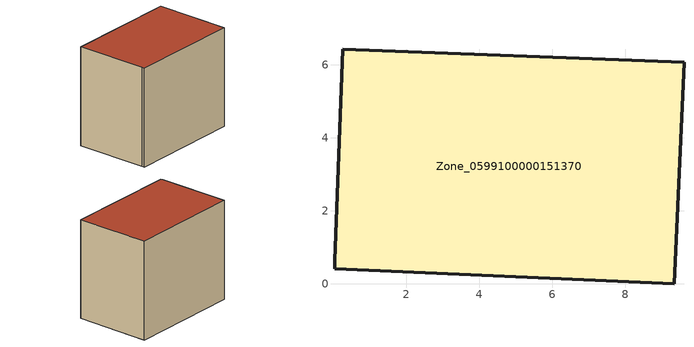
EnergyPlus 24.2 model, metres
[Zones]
Zone_0599100000151370
 floor ground (C_G): 0.27,6.43 9.61,6.07 9.34,0 0.04,0.42 0.05,0.63 z1.21
 wall outside (C_F): 9.34,0 9.61,6.07 0.27,6.43 0.05,0.63 0.04,0.42 9.34,0 z1.21:9.23
 roof outside (C_R): 9.61,6.07 0.27,6.43 0.05,0.63 0.04,0.42 9.34,0 z9.23
[BUILDING]
Pand.0599100000151370: North Axis=0; Terrain=City; Loads Convergence Tolerance Value=0.04; Temperature Convergence Tolerance Value=0.4; Solar Distribution=FullExterior; Maximum Number of Warmup Days=25; Minimum Number of Warmup Days=1
[Site:Location]
Rotterdam.The.Hague.AP_ZH_NLD Design_Conditions: Latitude=51.96; Longitude=4.45; Time Zone=1; Elevation=-4.5
[SITE:GROUNDTEMPERATURE:BUILDINGSURFACE]
18, 18, 18, 18, 18, 18, 18, 18, 18, 18, 18, 18
[MATERIAL] Thermal Absorptance=0.9; Solar Absorptance=0.7; Visible Absorptance=0.7
Name | Roughness | Thickness | Conductivity | Density | Specific Heat
G.TI.1965-1974 | MediumSmooth | 0.15 | 0.882353 | 540 | 1210
F.TI.1965-1974 | Rough | 0.3 | 0.697674 | 1920 | 840
R.TI.1965-1974 | MediumRough | 0.2 | 0.232558 | 1500 | 1000
[CONSTRUCTION]
C_G: G.TI.1965-1974
C_F: F.TI.1965-1974
C_R: R.TI.1965-1974
[ZONE]
Zone_0599100000151370: Type=1; Multiplier=1; Ceiling Height=Autocalculate; Volume=Autocalculate; Floor Area=autocalculate; Part of Total Floor Area=Yes
[ZONEINFILTRATION:DESIGNFLOWRATE]
Infil_Zone_0599100000151370: Zone or ZoneList or Space or SpaceList=Zone_0599100000151370; Schedule=AlwaysOn; Design Flow Rate Calculation Method=Flow/Area; Flow Rate per Floor Area=0.003; Constant Term Coefficient=1; Temperature Term Coefficient=0; Velocity Term Coefficient=0; Velocity Squared Term Coefficient=0
[HVACTEMPLATE:ZONE:IDEALLOADSAIRSYSTEM]
Zone_0599100000151370: Maximum Heating Supply Air Temperature=50; Minimum Cooling Supply Air Temperature=13; Maximum Heating Supply Air Humidity Ratio=0.0156; Minimum Cooling Supply Air Humidity Ratio=0.0077; Heating Limit=NoLimit; Cooling Limit=NoLimit; Dehumidification Control Type=ConstantSensibleHeatRatio; Cooling Sensible Heat Ratio=0.7; Dehumidification Setpoint=60; Humidification Control Type=None; Humidification Setpoint=30; Outdoor Air Method=None; Outdoor Air Flow Rate per Person=0.00944; Outdoor Air Flow Rate per Zone Floor Area=0; Outdoor Air Flow Rate per Zone=0; Demand Controlled Ventilation Type=None; Outdoor Air Economizer Type=NoEconomizer; Heat Recovery Type=None; Sensible Heat Recovery Effectiveness=0.7; Latent Heat Recovery Effectiveness=0.65
[ZONECONTROL:THERMOSTAT]
ThermostatControl_Zone_0599100000151370: Zone or ZoneList=Zone_0599100000151370; Control Type Schedule=DualSetpointControlType; Control 1=Thermostat_Zone_0599100000151370; Temperature Difference Between Cutout And Setpoint=0
[THERMOSTATSETPOINT:DUALSETPOINT]
Thermostat_Zone_0599100000151370: Heating Setpoint Temperature Schedule=HeatingSetpoint_Zone_0599100000151370; Cooling Setpoint Temperature Schedule=CoolingSetpoint_Zone_0599100000151370
[SCHEDULE:COMPACT]
HeatingSetpoint_Zone_0599100000151370: Through: 12/31, For: AllDays, Until: 24:00, 21
CoolingSetpoint_Zone_0599100000151370: Through: 12/31, For: AllDays, Until: 24:00, 24
DualSetpointControlType: Through: 12/31, For: AllDays, Until: 24:00, 4
AlwaysOn: Through: 12/31, For: AllDays, Until: 24:00, 1
